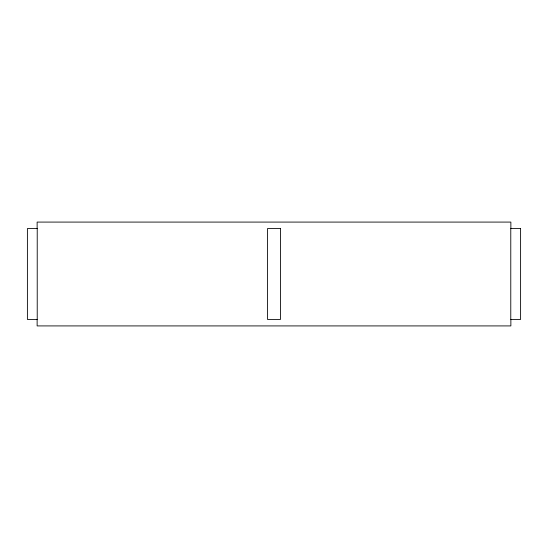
<?xml version="1.0" encoding="UTF-8"?>
<svg xmlns="http://www.w3.org/2000/svg" width="548" height="548" viewBox="0 0 548 548"><rect width="100%" height="100%" fill="white"/><g stroke="black" fill="none" stroke-linecap="round" stroke-linejoin="round"><path stroke-width="0.82" d="M510.866 228.571L510.866 222.084L37.134 222.084L37.134 228.571M510.866 319.429L510.866 325.916L37.134 325.916L37.134 319.429M37.223 228.571L27.4 228.571L27.4 319.429L37.223 319.429L37.223 228.571M280.487 228.571L267.513 228.571L267.513 319.429L280.487 319.429L280.487 228.571M520.6 228.571L510.777 228.571L510.777 319.429L520.6 319.429L520.6 228.571"/></g></svg>
